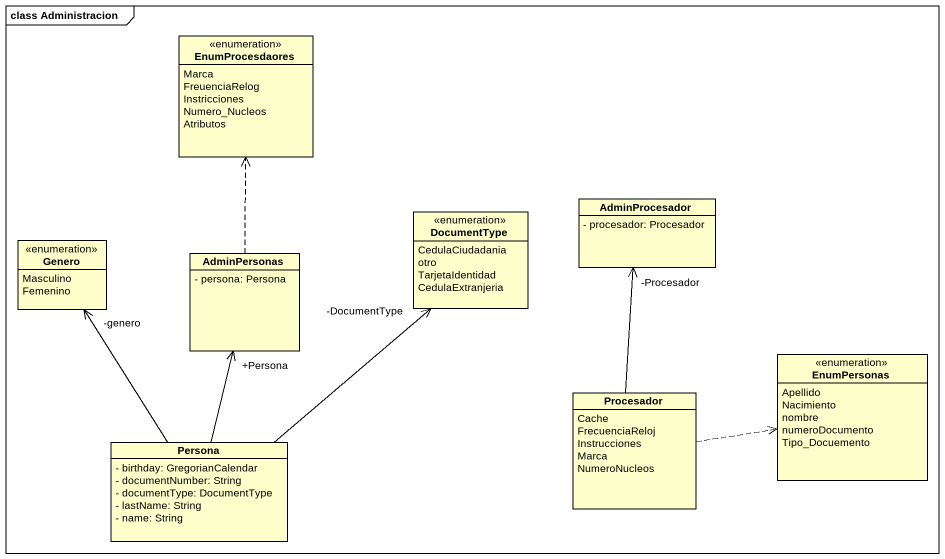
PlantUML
@startuml
mainframe class Administracion
hide circle
hide empty members
skinparam classAttributeIconSize 0
enum EnumProcesdaores {
  Marca
  FreuenciaRelog
  Instricciones
  Numero_Nucleos
  Atributos
}
enum DocumentType {
  CedulaCiudadania
  otro
  TarjetaIdentidad
  CedulaExtranjeria
}
class AdminProcesador {
  - procesador: Procesador
}
enum Genero {
  Masculino
  Femenino
}
class AdminPersonas {
  - persona: Persona
}
enum EnumPersonas {
  Apellido
  Nacimiento
  nombre
  numeroDocumento
  Tipo_Docuemento
}
class Procesador {
  Cache
  FrecuenciaReloj
  Instrucciones
  Marca
  NumeroNucleos
}
class Persona {
  - birthday: GregorianCalendar
  - documentNumber: String
  - documentType: DocumentType
  - lastName: String
  - name: String
}
AdminPersonas .up.> EnumProcesdaores
Procesador -up-> "-Procesador" AdminProcesador
Procesador .right.> EnumPersonas
Persona -up-> "-DocumentType" DocumentType
Persona -up-> "-genero" Genero
Persona -up-> "+Persona" AdminPersonas
@enduml
